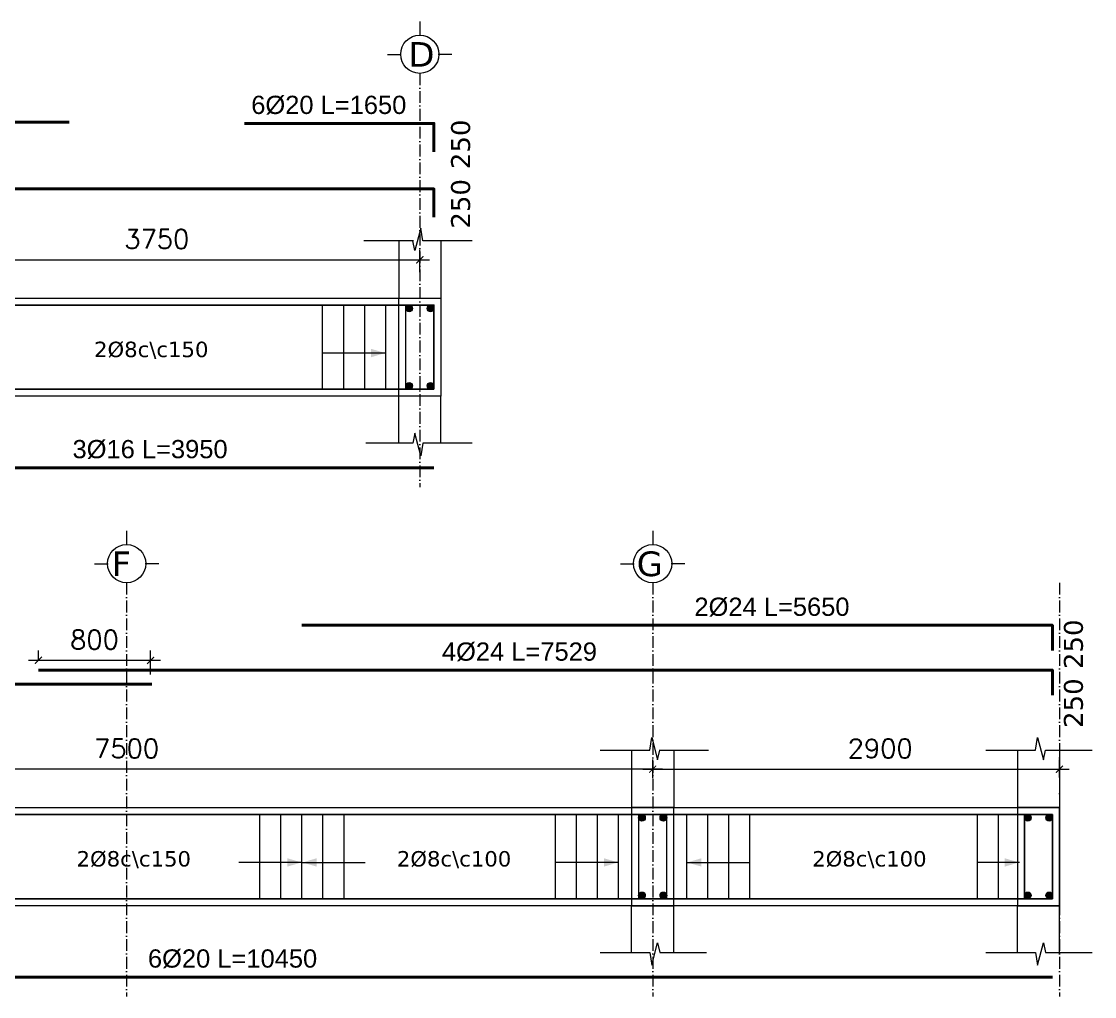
# Model space of a CAD drawing. Header units: inches. Extents: x -17020 to 43805, y -10194 to 123061.
# Drawn here: x 23814 to 24579, y 112808 to 113503 of the extents above; entities that cross this region are included whole.
import ezdxf

# ---------------------------------------------------------------- set-up
doc = ezdxf.new("R2010")
doc.units = ezdxf.units.IN
doc.header["$LTSCALE"] = 0.7
doc.header["$MEASUREMENT"] = 0
doc.linetypes.add('ACAD_ISO10W100', pattern=[18, 12, -3, 0, -3])
doc.layers.get('0').update_dxf_attribs({"lineweight": 13})
doc.layers.get('Defpoints').update_dxf_attribs({"lineweight": 5})
for name, color, linetype, lineweight in [('axis', 254, 'ACAD_ISO10W100', 9), ('BEAM FRAME', 5, 'Continuous', 18), ('COLUMN', 4, 'Continuous', 20), ('elevline', 30, 'Continuous', 20), ('FRAME 070', 5, 'Continuous', 60), ('hatch', 9, 'Continuous', 9), ('renforcment', 141, 'Continuous', 40), ('tex', 3, 'Continuous', 25), ('TEXT', 3, 'Continuous', 25), ('top rein. extension', 50, 'Continuous', 20), ('top renforcment', 7, 'Continuous', 40)]:
    doc.layers.add(name, color=color, linetype=linetype, lineweight=lineweight)
doc.styles.add('100', font='romans.shx', dxfattribs={"height": 13.5})
doc.styles.add('romanc', font='verdana.ttf', dxfattribs={"height": 250})
doc.styles.get("Standard").update_dxf_attribs({"font": 'arial.ttf', "height": 13})
doc.dimstyles.new('100', dxfattribs={"dimtxt": 13.5, "dimasz": 5, "dimexe": 7, "dimexo": 7, "dimgap": 8, "dimtad": 1, "dimdec": 0, "dimlfac": 10, "dimzin": 4, "dimdsep": 46, "dimtxsty": '100', "dimblk": 'ARCHTICK', "dimcen": 0.09, "dimdle": 7, "dimclrd": 1, "dimclre": 8, "dimclrt": 2, "dimadec": 0, "dimazin": 1, "dimtfac": 1, "dimtdec": 0, "dimtix": 1, "dimtofl": 0, "dimtmove": 0, "dimatfit": 3, "dimldrblk": 'ARCHTICK', "dimfxl": 0.18, "dimtolj": 1, "dimtzin": 0, "dimlwd": -1, "dimlwe": -1, "dimarcsym": 0})
doc.dimstyles.get("Standard").update_dxf_attribs({"dimtxt": 13, "dimasz": 5, "dimexe": 0.18, "dimexo": 0.0625, "dimgap": 6, "dimtad": 1, "dimdec": 0, "dimlfac": 10, "dimzin": 0, "dimdsep": 46, "dimtxsty": 'Standard', "dimblk": 'ARCHTICK', "dimcen": 0.09, "dimse1": 1, "dimse2": 1, "dimclrd": 1, "dimclre": 7, "dimclrt": 3, "dimadec": 0, "dimazin": 0, "dimtfac": 1, "dimtdec": 0, "dimtix": 1, "dimtofl": 0, "dimtmove": 0, "dimatfit": 3, "dimldrblk": 'ARCHTICK', "dimfxl": 1, "dimtolj": 1, "dimtzin": 0, "dimarcsym": 0})

# ---------------------------------------------------------------- blocks, each defined once
blk = doc.blocks.new('*D705')
at = {"layer": 'Defpoints', "color": 0, "transparency": 16777216}
for p in [(23038.06, 113383.58, -167.76), (24138.03, 113383.58, -0.48), (24138.03, 113383.58)]:
    blk.add_point(p, dxfattribs=at)
at = {"layer": 'TEXT', "color": 3, "transparency": 16777216, "insert": (23589.37, 113396.58), "char_height": 13, "attachment_point": 5}
blk.add_mtext('\\A1;3%%C20 L=11000', dxfattribs=at)
blk = doc.blocks.new('_ArchTick')
at = {"color": 0, "linetype": 'ByBlock', "lineweight": 0, "const_width": 0.15}
blk.add_lwpolyline([(-0.5, -0.5), (0.5, 0.5)], dxfattribs=at)
blk = doc.blocks.new('*D708')
at = {"color": 1, "transparency": 16777216}
blk.add_line((23716.03, 113333), (24105.03, 113333), dxfattribs=at)
at = {"color": 8, "transparency": 16777216}
for p, q in [((23723.03, 113326.41), (23723.03, 113340)), ((24098.03, 113324.09), (24098.03, 113340))]:
    blk.add_line(p, q, dxfattribs=at)
at = {"layer": 'Defpoints', "color": 0, "transparency": 16777216}
for p in [(24098.03, 113333), (23723.03, 113319.41), (24098.03, 113317.09)]:
    blk.add_point(p, dxfattribs=at)
at = {"color": 1, "transparency": 16777216, "xscale": 5, "yscale": 5, "zscale": 5, "rotation": 180}
blk.add_blockref('_ArchTick', (23723.03, 113333), dxfattribs=at)
at = {"color": 1, "transparency": 16777216, "xscale": 5, "yscale": 5, "zscale": 5}
blk.add_blockref('_ArchTick', (24098.03, 113333), dxfattribs=at)
at = {"color": 2, "transparency": 16777216, "insert": (23910.53, 113347.75), "char_height": 13.5, "attachment_point": 5, "style": '100'}
blk.add_mtext('\\A1;3750', dxfattribs=at)
blk = doc.blocks.new('*D709')
at = {"layer": 'Defpoints', "color": 0, "transparency": 16777216}
for p in [(23973.03, 113430.18, -217.91), (24138.03, 113430.18, -218.39), (24138.03, 113430.18)]:
    blk.add_point(p, dxfattribs=at)
at = {"layer": 'TEXT', "color": 3, "transparency": 16777216, "insert": (24033.14, 113443.19), "char_height": 13, "attachment_point": 5}
blk.add_mtext('\\A1;6%%C20 L=1650', dxfattribs=at)
blk = doc.blocks.new('*D710')
at = {"layer": 'Defpoints', "color": 0, "transparency": 16777216}
for p in [(23713.03, 113184.83, -37100.88), (23713.03, 113184.83), (24108.03, 113184.83, -13652.68)]:
    blk.add_point(p, dxfattribs=at)
at = {"layer": 'TEXT', "color": 3, "transparency": 16777216, "insert": (23905.73, 113197.83), "char_height": 13, "attachment_point": 5}
blk.add_mtext('\\A1;3%%C16 L=3950', dxfattribs=at)
blk = doc.blocks.new('*D724')
at = {"layer": 'Defpoints', "color": 0, "transparency": 16777216}
for p in [(23598.03, 113431.14, -203.15), (23598.03, 113431.14), (23848.03, 113431.14, -189.88)]:
    blk.add_point(p, dxfattribs=at)
at = {"layer": 'TEXT', "color": 3, "transparency": 16777216, "insert": (23728.6, 113444.14), "char_height": 13, "attachment_point": 5}
blk.add_mtext('\\A1;2%%C20 L=2500', dxfattribs=at)
blk = doc.blocks.new('*D725')
at = {"layer": 'Defpoints', "color": 0, "transparency": 16777216}
for p in [(23723.03, 113429.58), (23848.03, 113429.58), (23848.03, 113407.18)]:
    blk.add_point(p, dxfattribs=at)
at = {"layer": 'TEXT', "color": 3, "transparency": 16777216, "insert": (23785.53, 113419.82), "char_height": 13, "attachment_point": 5}
blk.add_mtext('\\A1;1250', dxfattribs=at)
blk = doc.blocks.new('*D754')
at = {"layer": 'Defpoints', "color": 0, "transparency": 16777216}
for p in [(23107.08, 113030.52, -19.16), (23107.08, 113030.52), (23907.1, 113030.52, -167.76)]:
    blk.add_point(p, dxfattribs=at)
at = {"layer": 'TEXT', "color": 3, "transparency": 16777216, "insert": (23406.23, 113043.52), "char_height": 13, "attachment_point": 5}
blk.add_mtext('\\A1;4%%C24 L=8000', dxfattribs=at)
blk = doc.blocks.new('*D755')
at = {"color": 8, "transparency": 16777216}
for p, q in [((24264.03, 112963.59), (24264.03, 112976.94)), ((24554.03, 112963.94), (24554.03, 112976.94))]:
    blk.add_line(p, q, dxfattribs=at)
at = {"color": 1, "transparency": 16777216}
blk.add_line((24257.03, 112969.94), (24561.03, 112969.94), dxfattribs=at)
at = {"layer": 'Defpoints', "color": 0, "transparency": 16777216}
for p in [(24554.03, 112969.94), (24264.03, 112956.59), (24554.03, 112956.94, 217.91)]:
    blk.add_point(p, dxfattribs=at)
at = {"color": 1, "transparency": 16777216, "xscale": 5, "yscale": 5, "zscale": 5, "rotation": 180}
blk.add_blockref('_ArchTick', (24264.03, 112969.94), dxfattribs=at)
at = {"color": 1, "transparency": 16777216, "xscale": 5, "yscale": 5, "zscale": 5}
blk.add_blockref('_ArchTick', (24554.03, 112969.94), dxfattribs=at)
at = {"color": 2, "transparency": 16777216, "insert": (24426.24, 112984.69), "char_height": 13.5, "attachment_point": 5, "style": '100'}
blk.add_mtext('\\A1;2900', dxfattribs=at)
blk = doc.blocks.new('*D756')
at = {"layer": 'Defpoints', "color": 0, "transparency": 16777216}
for p in [(23826.1, 113040.52, -157.78), (23826.1, 113040.52), (24579.03, 113040.52, -218.54)]:
    blk.add_point(p, dxfattribs=at)
at = {"layer": 'TEXT', "color": 3, "transparency": 16777216, "insert": (24169.05, 113053.52), "char_height": 13, "attachment_point": 5}
blk.add_mtext('\\A1;4%%C24 L=7529', dxfattribs=at)
blk = doc.blocks.new('*D767')
at = {"color": 8, "transparency": 16777216}
for p, q in [((23826.1, 113047.52), (23826.1, 113054.52)), ((23906.1, 113037.52), (23906.1, 113054.52))]:
    blk.add_line(p, q, dxfattribs=at)
at = {"color": 1, "transparency": 16777216}
blk.add_line((23913.1, 113047.52), (23819.1, 113047.52), dxfattribs=at)
at = {"layer": 'Defpoints', "color": 0, "transparency": 16777216}
for p in [(23826.1, 113047.52), (23826.1, 113040.52), (23906.1, 113030.52)]:
    blk.add_point(p, dxfattribs=at)
at = {"color": 1, "transparency": 16777216, "xscale": 5, "yscale": 5, "zscale": 5, "rotation": 180}
blk.add_blockref('_ArchTick', (23826.1, 113047.52), dxfattribs=at)
at = {"color": 1, "transparency": 16777216, "xscale": 5, "yscale": 5, "zscale": 5}
blk.add_blockref('_ArchTick', (23906.1, 113047.52), dxfattribs=at)
at = {"color": 2, "transparency": 16777216, "insert": (23866.1, 113062.27), "char_height": 13.5, "attachment_point": 5, "style": '100'}
blk.add_mtext('\\A1;800', dxfattribs=at)
blk = doc.blocks.new('*D757')
at = {"color": 8, "transparency": 16777216}
for p, q in [((23514.03, 112961.03), (23514.03, 112976.94)), ((24264.03, 112965.67), (24264.03, 112976.94))]:
    blk.add_line(p, q, dxfattribs=at)
at = {"color": 1, "transparency": 16777216}
blk.add_line((24271.03, 112969.94), (23507.03, 112969.94), dxfattribs=at)
at = {"layer": 'Defpoints', "color": 0, "transparency": 16777216}
for p in [(23514.03, 112969.94), (24264.03, 112958.67), (23514.03, 112954.03)]:
    blk.add_point(p, dxfattribs=at)
at = {"color": 1, "transparency": 16777216, "xscale": 5, "yscale": 5, "zscale": 5, "rotation": 180}
blk.add_blockref('_ArchTick', (23514.03, 112969.94), dxfattribs=at)
at = {"color": 1, "transparency": 16777216, "xscale": 5, "yscale": 5, "zscale": 5}
blk.add_blockref('_ArchTick', (24264.03, 112969.94), dxfattribs=at)
at = {"color": 2, "transparency": 16777216, "insert": (23889.03, 112984.69), "char_height": 13.5, "attachment_point": 5, "style": '100'}
blk.add_mtext('\\A1;7500', dxfattribs=at)
blk = doc.blocks.new('*D758')
at = {"layer": 'Defpoints', "color": 0, "transparency": 16777216}
for p in [(23504.03, 112821.77, -13652.68), (24549.03, 112821.77, -37100.88), (24549.03, 112821.77)]:
    blk.add_point(p, dxfattribs=at)
at = {"layer": 'TEXT', "color": 3, "transparency": 16777216, "insert": (23964.55, 112834.77), "char_height": 13, "attachment_point": 5}
blk.add_mtext('\\A1;6%%C20 L=10450', dxfattribs=at)
blk = doc.blocks.new('*D762')
at = {"layer": 'Defpoints', "color": 0, "transparency": 16777216}
for p in [(24014.03, 113072.48, -157.78), (24014.03, 113072.48), (24579.03, 113072.48, -218.54)]:
    blk.add_point(p, dxfattribs=at)
at = {"layer": 'TEXT', "color": 3, "transparency": 16777216, "insert": (24349.07, 113085.48), "char_height": 13, "attachment_point": 5}
blk.add_mtext('\\A1;2%%C24 L=5650', dxfattribs=at)

msp = doc.modelspace()

# ---------------------------------------------------------------- hatches: boundary and pattern name
at = {"layer": 'elevline'}
for points in [[(24092.79, 113298.33, 1), (24088.03, 113298.33, 1)], [(24103.28, 113298.33, -1), (24108.03, 113298.33, -1)], [(24092.79, 113243.09, -1), (24088.03, 113243.09, -1)], [(24103.28, 113243.09, 1), (24108.03, 113243.09, 1)], [(24258.79, 112935.26, 1), (24254.03, 112935.26, 1)], [(24269.28, 112935.26, -1), (24274.03, 112935.26, -1)], [(24533.79, 112935.26, 1), (24529.03, 112935.26, 1)], [(24544.28, 112935.26, -1), (24549.03, 112935.26, -1)], [(24258.79, 112880.02, -1), (24254.03, 112880.02, -1)], [(24269.28, 112880.02, 1), (24274.03, 112880.02, 1)], [(24533.79, 112880.02, -1), (24529.03, 112880.02, -1)], [(24544.28, 112880.02, 1), (24549.03, 112880.02, 1)]]:
    msp.add_hatch(color=256, dxfattribs=at).paths.add_polyline_path(points)

# ---------------------------------------------------------------- linework, layer by layer
at = {"layer": 'axis'}
for p, q in [((24098.03, 113465.9), (24098.03, 113170.97)), ((24098.03, 113465.9), (24098.03, 113170.97)), ((23889.03, 113102.83), (23889.03, 112807.9)), ((24264.03, 113102.83), (24264.03, 112807.9)), ((24554.03, 113102.83), (24554.03, 112807.9))]:
    msp.add_line(p, q, dxfattribs=at)
at = {"layer": 'BEAM FRAME', "elevation": 217.91}
for points in [[(24113.03, 113235.71), (22538.04, 113235.71), (22538.04, 113305.71), (24113.03, 113305.71)], [(24554.03, 112872.64), (21594.04, 112872.64), (21594.04, 112942.64), (24554.03, 112942.64)]]:
    msp.add_lwpolyline(points, close=True, dxfattribs=at)
at = {"layer": 'COLUMN', "lineweight": 20}
for p, q in [((24083.03, 113346.63, 217.91), (24083.03, 113305.71, 217.91)), ((24113.03, 113346.63, 217.91), (24113.03, 113305.71, 217.91)), ((24083.03, 113202.28, 217.91), (24083.03, 113235.71, 217.91)), ((24113.03, 113202.28, 217.91), (24113.03, 113235.71, 217.91)), ((24249.03, 112983.57, 217.91), (24249.03, 112942.64, 217.91)), ((24279.03, 112983.57, 217.91), (24279.03, 112942.64, 217.91)), ((24524.03, 112983.57, 217.91), (24524.03, 112942.64, 217.91)), ((24554.03, 112983.57, 217.91), (24554.03, 112942.64, 217.91)), ((24249.03, 112839.21, 217.91), (24249.03, 112872.64, 217.91)), ((24279.03, 112839.21, 217.91), (24279.03, 112872.64, 217.91)), ((24524.03, 112839.21, 217.91), (24524.03, 112872.64, 217.91)), ((24554.03, 112839.21, 217.91), (24554.03, 112872.64, 217.91))]:
    msp.add_line(p, q, dxfattribs=at)
at = {"layer": 'elevline'}
for p, q in [((24028.76, 113240.71), (24028.76, 113300.71)), ((24043.76, 113240.71), (24043.76, 113300.71)), ((24058.76, 113240.71), (24058.76, 113300.71)), ((24073.72, 113240.71), (24073.72, 113300.71)), ((23984.07, 112877.64), (23984.07, 112937.64)), ((23999.07, 112877.64), (23999.07, 112937.64)), ((24014.03, 112877.64), (24014.03, 112937.64)), ((24028.99, 112877.64), (24028.99, 112937.64)), ((24043.99, 112877.64), (24043.99, 112937.64)), ((24194.76, 112877.64), (24194.76, 112937.64)), ((24209.76, 112877.64), (24209.76, 112937.64)), ((24224.76, 112877.64), (24224.76, 112937.64)), ((24239.72, 112877.64), (24239.72, 112937.64)), ((24288.34, 112877.64), (24288.34, 112937.64)), ((24303.3, 112877.64), (24303.3, 112937.64)), ((24318.3, 112877.64), (24318.3, 112937.64)), ((24333.3, 112877.64), (24333.3, 112937.64)), ((24495.53, 112877.64), (24495.53, 112937.64)), ((24510.53, 112877.64), (24510.53, 112937.64)), ((24528.99, 112877.64), (24528.99, 112937.64))]:
    msp.add_line(p, q, dxfattribs=at)
for centre in [(24090.41, 113298.33), (24105.65, 113298.33), (24090.41, 113243.09), (24105.65, 113243.09), (24256.41, 112935.26), (24271.65, 112935.26), (24531.41, 112935.26), (24546.65, 112935.26), (24256.41, 112880.02), (24271.65, 112880.02), (24531.41, 112880.02), (24546.65, 112880.02)]:
    msp.add_circle(centre, 2.38, dxfattribs=at)
at = {"layer": 'FRAME 070', "lineweight": 20}
for p, q in [((24098.72, 113355.63, 217.91), (24094.53, 113339.56, 217.91)), ((24100.07, 113346.63, 217.91), (24098.72, 113355.63, 217.91)), ((24093.5, 113346.63, 217.91), (24058.15, 113346.63, 217.91)), ((24094.53, 113339.56, 217.91), (24093.03, 113346.63, 217.91)), ((24135.42, 113346.63, 217.91), (24100.07, 113346.63, 217.91)), ((24094.53, 113209.36, 217.91), (24093.03, 113202.28, 217.91)), ((24098.72, 113193.28, 217.91), (24094.53, 113209.36, 217.91)), ((24093.03, 113202.28, 217.91), (24059.64, 113202.28, 217.91)), ((24100.07, 113202.28, 217.91), (24098.72, 113193.28, 217.91)), ((24135.42, 113202.28, 217.91), (24100.07, 113202.28, 217.91)), ((24262, 112983.57, 217.91), (24263.35, 112992.57, 217.91)), ((24263.35, 112992.57, 217.91), (24267.53, 112976.49, 217.91)), ((24537, 112983.57, 217.91), (24538.35, 112992.57, 217.91)), ((24538.35, 112992.57, 217.91), (24542.53, 112976.49, 217.91)), ((24226.64, 112983.57, 217.91), (24262, 112983.57, 217.91)), ((24267.53, 112976.49, 217.91), (24269.04, 112983.57, 217.91)), ((24268.56, 112983.57, 217.91), (24303.92, 112983.57, 217.91)), ((24501.64, 112983.57, 217.91), (24537, 112983.57, 217.91)), ((24542.53, 112976.49, 217.91), (24544.04, 112983.57, 217.91)), ((24544.04, 112983.57, 217.91), (24577.43, 112983.57, 217.91)), ((24263.35, 112830.21, 217.91), (24267.53, 112846.29, 217.91)), ((24267.53, 112846.29, 217.91), (24269.04, 112839.21, 217.91)), ((24538.35, 112830.21, 217.91), (24542.53, 112846.29, 217.91)), ((24542.53, 112846.29, 217.91), (24544.04, 112839.21, 217.91)), ((24226.64, 112839.21, 217.91), (24262, 112839.21, 217.91)), ((24262, 112839.21, 217.91), (24263.35, 112830.21, 217.91)), ((24269.04, 112839.21, 217.91), (24302.43, 112839.21, 217.91)), ((24501.64, 112839.21, 217.91), (24537, 112839.21, 217.91)), ((24537, 112839.21, 217.91), (24538.35, 112830.21, 217.91)), ((24544.04, 112839.21, 217.91), (24577.43, 112839.21, 217.91))]:
    msp.add_line(p, q, dxfattribs=at)
at = {"layer": 'FRAME 070', "lineweight": 15}
for points in [[(24113.03, 113235.71), (24083.03, 113235.71), (24083.03, 113305.71), (24113.03, 113305.71)], [(24249.03, 112872.64), (24279.03, 112872.64), (24279.03, 112942.64), (24249.03, 112942.64)], [(24524.03, 112872.64), (24554.03, 112872.64), (24554.03, 112942.64), (24524.03, 112942.64)]]:
    msp.add_lwpolyline(points, close=True, dxfattribs=at)
at = {"layer": 'hatch'}
for p, q in [((24098.03, 113502.87), (24098.03, 113493.14)), ((24075.11, 113479.4), (24084.84, 113479.4)), ((24120.96, 113479.4), (24111.22, 113479.4)), ((23889.03, 113139.81), (23889.03, 113130.07)), ((24264.03, 113139.81), (24264.03, 113130.07)), ((23866.11, 113116.33), (23875.84, 113116.33)), ((23911.96, 113116.33), (23902.22, 113116.33)), ((24241.11, 113116.33), (24250.84, 113116.33)), ((24286.96, 113116.33), (24277.22, 113116.33))]:
    msp.add_line(p, q, dxfattribs=at)
for centre in [(24098.03, 113479.52), (23889.03, 113116.45), (24264.03, 113116.45)]:
    msp.add_circle(centre, 13.62, dxfattribs=at)
at = {"layer": 'renforcment', "lineweight": -2, "elevation": 217.91}
for points in [[(24108.03, 113240.71), (22543.04, 113240.71), (22543.04, 113300.71), (24108.03, 113300.71)], [(24549.03, 112877.64), (21599.04, 112877.64), (21599.04, 112937.64), (24549.03, 112937.64)]]:
    msp.add_lwpolyline(points, close=True, dxfattribs=at)
at = {"layer": 'top rein. extension'}
for p, q in [((24073.72, 113266.55), (24028.76, 113266.55)), ((24014.03, 112903.48), (23969.07, 112903.48)), ((24014.03, 112903.48), (24058.99, 112903.48)), ((24239.72, 112903.48), (24194.76, 112903.48)), ((24288.34, 112903.48), (24333.3, 112903.48)), ((24525.49, 112903.48), (24495.53, 112903.48))]:
    msp.add_line(p, q, dxfattribs=at)
for points in [[(24063.25, 113269.55), (24073.37, 113266.55), (24063.25, 113263.55)], [(24003.56, 112906.48), (24013.68, 112903.48), (24003.56, 112900.48)], [(24024.51, 112906.48), (24014.38, 112903.48), (24024.51, 112900.48)], [(24229.25, 112906.48), (24239.37, 112903.48), (24229.25, 112900.48)], [(24298.82, 112906.48), (24288.69, 112903.48), (24298.82, 112900.48)], [(24515.02, 112906.48), (24525.14, 112903.48), (24515.02, 112900.48)]]:
    msp.add_solid(points, dxfattribs=at)
at = {"layer": 'top renforcment'}
for p, q in [((23713.03, 113184.83), (24108.03, 113184.83)), ((24549.03, 112821.77), (23504.03, 112821.77))]:
    msp.add_line(p, q, dxfattribs=at)
for points in [[(23598.03, 113431.14), (23848.03, 113431.14)], [(24108.03, 113363.31), (24108.03, 113383.58), (23038.06, 113383.58)], [(24014.03, 113072.48), (24549.03, 113072.48), (24549.03, 113054.59)], [(23826.1, 113040.52), (24549.03, 113040.52), (24549.03, 113022.63)], [(23107.08, 113030.52), (23907.1, 113030.52)]]:
    msp.add_lwpolyline(points, dxfattribs=at)
at = {"layer": 'top renforcment', "elevation": 217.91}
msp.add_lwpolyline([(24108.03, 113409.91), (24108.03, 113430.18), (23973.03, 113430.18)], dxfattribs=at)
at = {"layer": 'top renforcment', "lineweight": 15}
for points in [[(24108.03, 113240.71), (24088.03, 113240.71), (24088.03, 113300.71), (24108.03, 113300.71)], [(24254.03, 112877.64), (24274.03, 112877.64), (24274.03, 112937.64), (24254.03, 112937.64)], [(24529.03, 112877.64), (24549.03, 112877.64), (24549.03, 112937.64), (24529.03, 112937.64)]]:
    msp.add_lwpolyline(points, close=True, dxfattribs=at)

# ---------------------------------------------------------------- texts
at = {"layer": 'tex', "style": 'romanc'}
for s, p in [('2%%C8c\\c150', (23865.8, 113263.64, -33436.19)), ('2%%C8c\\c150', (23853.33, 112900.57, -33436.19)), ('2%%C8c\\c100', (24081.67, 112900.57, -33436.19)), ('2%%C8c\\c100', (24377.75, 112900.57, -33436.19))]:
    msp.add_text(s, height=11, dxfattribs=at).set_placement(p)
at = {"layer": 'TEXT', "style": 'romanc'}
for s, p in [('D', (24089.92, 113470.6)), ('F', (23878.32, 113107.53)), ('G', (24252.63, 113107.53))]:
    msp.add_text(s, height=17.6, dxfattribs=at).set_placement(p)
for p in [(24133.82, 113397.61, -72521.33), (24133.82, 113355.22, -72521.33), (24570.71, 113041.31, -73175.05), (24570.71, 112999.34, -73175.05)]:
    msp.add_text('250', height=13.5, rotation=90, dxfattribs=at).set_placement(p)

# ---------------------------------------------------------------- dimensions: what is measured, and where the dimension line sits
for base, p1, p2, picture, middle in [((24098.03, 113333), (23723.03, 113319.41), (24098.03, 113317.09), '*D708', (23910.53, 113333)), ((24554.03, 112969.94), (24264.03, 112956.59), (24554.03, 112956.94, 217.91), '*D755', (24426.24, 112969.94))]:
    dim = msp.add_linear_dim(base=base, p1=p1, p2=p2, dimstyle='100')
    dim.commit()
    dim.dimension.update_dxf_attribs({"geometry": picture, "text_midpoint": middle, "dimtype": 160})
dim = msp.add_linear_dim(base=(23826.1, 113047.52), p1=(23906.1, 113030.52), p2=(23826.1, 113040.52), dimstyle='100')
dim.commit()
dim.dimension.update_dxf_attribs({"geometry": '*D767', "text_midpoint": (23866.1, 113062.27)})
dim = msp.add_linear_dim(base=(23514.03, 112969.94), p1=(24264.03, 112958.67), p2=(23514.03, 112954.03), angle=180, dimstyle='100')
dim.commit()
dim.dimension.update_dxf_attribs({"geometry": '*D757', "text_midpoint": (23889.03, 112969.94), "dimtype": 160})
at = {"layer": 'TEXT'}
for base, p1, p2, angle, text, picture, middle in [((23598.03, 113431.14), (23848.03, 113431.14, -189.88), (23598.03, 113431.14, -203.15), 180, '2%%C20 L=<>', '*D724', (23728.6, 113431.14)), ((24138.03, 113430.18, 217.91), (23973.03, 113430.18), (24138.03, 113430.18, -0.48), 0, '6%%C20 L=<>', '*D709', (24033.14, 113430.18, 217.91)), ((24138.03, 113383.58), (23038.06, 113383.58, -167.76), (24138.03, 113383.58, -0.48), 0, '3%%C20 L=<>', '*D705', (23589.37, 113383.58)), ((23713.03, 113184.83, 12366.96), (24108.03, 113184.83, -1285.72), (23713.03, 113184.83, -24733.92), 180, '3%%C16 L=<>', '*D710', (23905.73, 113184.83, 12366.96)), ((24014.03, 113072.48), (24579.03, 113072.48, -218.54), (24014.03, 113072.48, -157.78), 180, '2%%C24 L=<>', '*D762', (24349.07, 113072.48)), ((23826.1, 113040.52), (24579.03, 113040.52, -218.54), (23826.1, 113040.52, -157.78), 180, '4%%C24 L=<>', '*D756', (24169.05, 113040.52)), ((23107.08, 113030.52), (23907.1, 113030.52, -167.76), (23107.08, 113030.52, -19.16), 180, '4%%C24 L=<>', '*D754', (23406.23, 113030.52)), ((24549.03, 112821.77, 12366.96), (23504.03, 112821.77, -1285.72), (24549.03, 112821.77, -24733.92), 0, '6%%C20 L=<>', '*D758', (23964.55, 112821.77, 12366.96))]:
    dim = msp.add_linear_dim(base=base, p1=p1, p2=p2, angle=angle, text=text, dimstyle='Standard', override={"dimsd1": 1, "dimsd2": 1, "dimfxl": 0.1, "dimfxlon": 1}, dxfattribs=at)
    dim.commit()
    dim.dimension.update_dxf_attribs({"geometry": picture, "text_midpoint": middle, "dimtype": 161})
dim = msp.add_linear_dim(base=(23848.03, 113407.18), p1=(23723.03, 113429.58), p2=(23848.03, 113429.58), dimstyle='Standard', override={"dimsd1": 1, "dimsd2": 1, "dimfxl": 0.1, "dimfxlon": 1}, dxfattribs=at)
dim.commit()
dim.dimension.update_dxf_attribs({"geometry": '*D725', "text_midpoint": (23785.53, 113419.82)})

doc.saveas('drawing.dxf')
